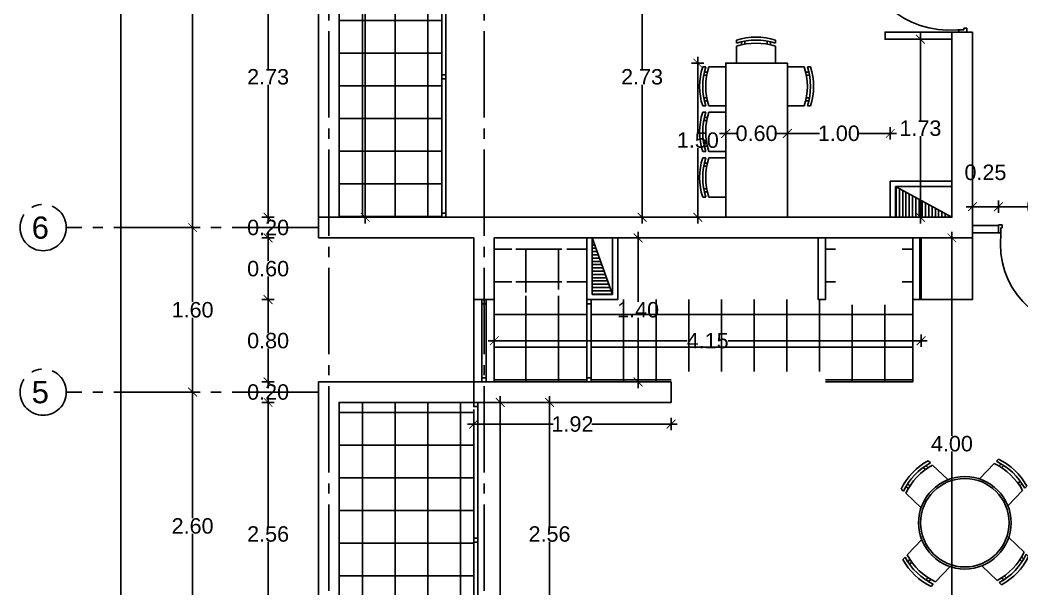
# Model space of a CAD drawing. Header units: millimetres. Extents: x 1217 to 2428, y 234 to 644.
# Drawn here: x 2349.98 to 2359.72, y 529.82 to 535.35 of the extents above; entities that cross this region are included whole.
import ezdxf

# ---------------------------------------------------------------- set-up
doc = ezdxf.new("R2010")
doc.units = ezdxf.units.MM
doc.linetypes.add('ACAD_ISO04W100', pattern=[30, 24, -3, 0, -3])
doc.layers.get('0').update_dxf_attribs({"lineweight": 5})
for name, color, linetype in [('0.1', 251, 'Continuous'), ('0.2', 2, 'Continuous'), ('0.3', 6, 'Continuous'), ('COTAS', 252, 'Continuous'), ('COTAS INTERIORES', 3, 'Continuous'), ('EJES', 8, 'Continuous'), ('MURO', 5, 'Continuous'), ('MUROS', 7, 'Continuous'), ('PUERTAS', 2, 'Continuous'), ('SHAFT', 3, 'Continuous')]:
    doc.layers.add(name, color=color, linetype=linetype)
doc.styles.add('INTERARQ', font='arial.ttf')
doc.styles.get("Standard").update_dxf_attribs({"font": 'arial.ttf'})
doc.dimstyles.new('ESCALA_1-50', dxfattribs={"dimtxt": 0.15, "dimasz": 0.06, "dimexe": 0.18, "dimexo": 0.0625, "dimgap": 0, "dimtad": 0, "dimtih": 1, "dimtoh": 1, "dimzin": 0, "dimdsep": 46, "dimtxsty": 'INTERARQ', "dimblk": 'DIMTICK', "dimcen": 0, "dimse1": 1, "dimse2": 1, "dimclrd": 256, "dimclre": 1, "dimclrt": 2, "dimadec": 0, "dimazin": 0, "dimtfac": 4.5, "dimtofl": 0, "dimtmove": 2, "dimatfit": 3, "dimldrblk": 'DIMTICK', "dimfxl": 1, "dimtolj": 1, "dimtzin": 0, "dimarcsym": 0})
pattern_1 = [(90, (807.40966, -286.0244), (-0.31749764, 2e-16), []), (180, (807.40966, -286.0244), (-2e-16, -0.31749764), [])]

# ---------------------------------------------------------------- blocks, each defined once
blk = doc.blocks.new('com')
at = {"layer": '0.1'}
for p, q in [((-0.3421, 0.6108), (-0.3209, 0.5896)), ((0.3209, 0.5896), (0.3421, 0.6108)), ((-0.3917, 0.5473), (-0.3705, 0.526)), ((-0.3449, 0.5429), (-0.3661, 0.5641)), ((-0.2997, 0.5684), (-0.1541, 0.4228)), ((0.1541, 0.4228), (0.2997, 0.5684)), ((0.3449, 0.5429), (0.3661, 0.5641)), ((0.3917, 0.5473), (0.3705, 0.526)), ((-0.5473, 0.3917), (-0.526, 0.3705)), ((0.5473, 0.3917), (0.526, 0.3705)), ((-0.5896, 0.3209), (-0.6108, 0.3421)), ((-0.4228, 0.1541), (-0.5684, 0.2997)), ((-0.5429, 0.3449), (-0.5641, 0.3661)), ((0.5684, 0.2997), (0.4228, 0.1541)), ((0.5429, 0.3449), (0.5641, 0.3661)), ((0.6108, 0.3421), (0.5896, 0.3209)), ((-0.5684, -0.2997), (-0.4228, -0.1541)), ((0.4228, -0.1541), (0.5684, -0.2997)), ((-0.6108, -0.3421), (-0.5896, -0.3209)), ((-0.5429, -0.3449), (-0.5641, -0.3661)), ((-0.5473, -0.3917), (-0.526, -0.3705)), ((0.5473, -0.3917), (0.526, -0.3705)), ((0.5429, -0.3449), (0.5641, -0.3661)), ((0.5896, -0.3209), (0.6108, -0.3421)), ((-0.1541, -0.4228), (-0.2997, -0.5684)), ((0.2997, -0.5684), (0.1541, -0.4228)), ((-0.3917, -0.5473), (-0.3705, -0.526)), ((-0.3449, -0.5429), (-0.3661, -0.5641)), ((0.3449, -0.5429), (0.3661, -0.5641)), ((0.3917, -0.5473), (0.3705, -0.526)), ((-0.3209, -0.5896), (-0.3421, -0.6108)), ((0.3421, -0.6108), (0.3209, -0.5896))]:
    blk.add_line(p, q, dxfattribs=at)
for radius in [0.45, 0.43]:
    blk.add_circle((0, 0), radius, dxfattribs=at)
for centre, start, end in [((-0.0616, 0.0616), 117.05475, 152.94525), ((-0.0404, 0.0404), 117.05475, 152.94525), ((0.0404, 0.0404), 27.05475, 62.94525), ((0.0616, 0.0616), 27.05475, 62.94525), ((-0.0192, 0.0192), 117.05475, 152.94525), ((0.0192, 0.0192), 27.05475, 62.94525), ((-0.0616, -0.0616), 207.05475, 242.94525), ((-0.0404, -0.0404), 207.05475, 242.94525), ((-0.0192, -0.0192), 207.05475, 242.94525), ((0.0192, -0.0192), 297.05475, 332.94525), ((0.0404, -0.0404), 297.05475, 332.94525), ((0.0616, -0.0616), 297.05475, 332.94525)]:
    blk.add_arc(centre, 0.6167, start, end, dxfattribs=at)
blk = doc.blocks.new('FGFGFGFG')
at = {"layer": 'PUERTAS'}
for p, q in [((381629.7039, 7752655.4584), (381629.6607, 7752655.4584)), ((381629.6607, 7752655.4584), (381629.6608, 7752654.6488)), ((381629.704, 7752654.638), (381629.7039, 7752655.4584)), ((381629.6406, 7752654.638), (381629.6608, 7752654.638)), ((381629.6608, 7752654.6488), (381629.6608, 7752654.5949)), ((381629.6608, 7752654.638), (381629.704, 7752654.638)), ((381630.4704, 7752654.5949), (381630.4704, 7752654.6488)), ((381630.4906, 7752654.638), (381630.4704, 7752654.638)), ((381629.6742, 7752654.568), (381629.6406, 7752654.568)), ((381629.6608, 7752654.5949), (381629.6742, 7752654.5949)), ((381629.6742, 7752654.5949), (381629.6742, 7752654.568)), ((381630.4569, 7752654.5949), (381630.4704, 7752654.5949)), ((381630.4569, 7752654.568), (381630.4569, 7752654.5949)), ((381630.4906, 7752654.568), (381630.4569, 7752654.568))]:
    blk.add_line(p, q, dxfattribs=at)
at = {"layer": 'PUERTAS', "extrusion": (0, 0, -1)}
blk.add_ellipse((381629.5735, 7752654.5673), major_axis=(0.7057, 0.6681), ratio=0.836444, start_param=-0.755704, end_param=0.755704, dxfattribs=at)
blk = doc.blocks.new('silla')
at = {"layer": '0.1', "ltscale": 3}
for p, q in [((0.1638, 0.38), (0, 0.38)), ((0.1777, 0.33), (0.2077, 0.33)), ((0.2139, 0.3), (0.1839, 0.3)), ((0.2238, 0.38), (0.1938, 0.38)), ((0, 0), (0.1638, 0)), ((0.1777, 0.05), (0.2077, 0.05)), ((0.2139, 0.08), (0.1839, 0.08)), ((0.1938, 0), (0.2238, 0))]:
    blk.add_line(p, q, dxfattribs=at)
for centre in [(-0.4228, 0.19), (-0.3928, 0.19), (-0.3628, 0.19)]:
    blk.add_arc(centre, 0.6167, 342.05475, 17.94525, dxfattribs=at)
blk = doc.blocks.new('DIMTICK')
at = {"color": 1}
for p, q in [((-1, 0), (1, 0)), ((0, 1), (0, -1))]:
    blk.add_line(p, q, dxfattribs=at)
at = {"color": 3, "const_width": 0.141}
blk.add_lwpolyline([(0.71, 0.71), (-0.71, -0.71)], dxfattribs=at)
blk = doc.blocks.new('*D456')
at = {"layer": 'COTAS', "lineweight": -2, "ltscale": 3, "transparency": 16777216}
for p, q in [((2352.389, 531.8912), (2352.389, 531.9512)), ((2352.389, 531.5712), (2352.389, 531.5112))]:
    blk.add_line(p, q, dxfattribs=at)
at = {"layer": 'DEFPOINTS', "color": 0, "ltscale": 3, "transparency": 16777216}
for p in [(2352.389, 531.8312), (2352.8784, 531.8312), (2353.0784, 531.6312)]:
    blk.add_point(p, dxfattribs=at)
at = {"layer": 'COTAS', "lineweight": -2, "ltscale": 3, "transparency": 16777216, "xscale": 0.06, "yscale": 0.06, "zscale": 0.06}
for p, rotation in [((2352.389, 531.8312), 270), ((2352.389, 531.6312), 90)]:
    blk.add_blockref('DIMTICK', p, dxfattribs=dict(at, rotation=rotation))
at = {"layer": 'COTAS', "color": 2, "ltscale": 3, "transparency": 16777216, "insert": (2352.389, 531.7312), "char_height": 0.15, "attachment_point": 5, "style": 'INTERARQ'}
blk.add_mtext('\\A1;0.20', dxfattribs=at)
blk = doc.blocks.new('*D713')
at = {"layer": 'COTAS', "lineweight": -2, "ltscale": 3, "transparency": 16777216}
for p, q in [((2352.389, 532.571), (2352.389, 532.3077)), ((2352.389, 531.8912), (2352.389, 532.1545))]:
    blk.add_line(p, q, dxfattribs=at)
at = {"layer": 'DEFPOINTS', "color": 0, "ltscale": 3, "transparency": 16777216}
for p in [(2352.389, 532.631), (2354.3885, 532.631), (2352.8784, 531.8312)]:
    blk.add_point(p, dxfattribs=at)
at = {"layer": 'COTAS', "lineweight": -2, "ltscale": 3, "transparency": 16777216, "xscale": 0.06, "yscale": 0.06, "zscale": 0.06}
for p, rotation in [((2352.389, 532.631), 90), ((2352.389, 531.8312), 270)]:
    blk.add_blockref('DIMTICK', p, dxfattribs=dict(at, rotation=rotation))
at = {"layer": 'COTAS', "color": 2, "ltscale": 3, "transparency": 16777216, "insert": (2352.389, 532.2311), "char_height": 0.15, "attachment_point": 5, "style": 'INTERARQ'}
blk.add_mtext('\\A1;0.80', dxfattribs=at)
blk = doc.blocks.new('*D714')
at = {"layer": 'COTAS', "lineweight": -2, "ltscale": 3, "transparency": 16777216}
for p, q in [((2352.389, 533.1707), (2352.389, 533.0074)), ((2352.389, 532.691), (2352.389, 532.8543))]:
    blk.add_line(p, q, dxfattribs=at)
at = {"layer": 'DEFPOINTS', "color": 0, "ltscale": 3, "transparency": 16777216}
for p in [(2352.389, 533.2307), (2354.3885, 533.2307), (2354.3885, 532.631)]:
    blk.add_point(p, dxfattribs=at)
at = {"layer": 'COTAS', "lineweight": -2, "ltscale": 3, "transparency": 16777216, "xscale": 0.06, "yscale": 0.06, "zscale": 0.06}
for p, rotation in [((2352.389, 533.2307), 90), ((2352.389, 532.631), 270)]:
    blk.add_blockref('DIMTICK', p, dxfattribs=dict(at, rotation=rotation))
at = {"layer": 'COTAS', "color": 2, "ltscale": 3, "transparency": 16777216, "insert": (2352.389, 532.9308), "char_height": 0.15, "attachment_point": 5, "style": 'INTERARQ'}
blk.add_mtext('\\A1;0.60', dxfattribs=at)
blk = doc.blocks.new('*D715')
at = {"layer": 'COTAS', "lineweight": -2, "ltscale": 3, "transparency": 16777216}
for p, q in [((2352.389, 533.4907), (2352.389, 533.5507)), ((2352.389, 533.1707), (2352.389, 533.1107))]:
    blk.add_line(p, q, dxfattribs=at)
at = {"layer": 'DEFPOINTS', "color": 0, "ltscale": 3, "transparency": 16777216}
for p in [(2352.389, 533.4307), (2352.8784, 533.4307, 0), (2354.3885, 533.2307)]:
    blk.add_point(p, dxfattribs=at)
at = {"layer": 'COTAS', "lineweight": -2, "ltscale": 3, "transparency": 16777216, "xscale": 0.06, "yscale": 0.06, "zscale": 0.06}
for p, rotation in [((2352.389, 533.4307), 270), ((2352.389, 533.2307), 90)]:
    blk.add_blockref('DIMTICK', p, dxfattribs=dict(at, rotation=rotation))
at = {"layer": 'COTAS', "color": 2, "ltscale": 3, "transparency": 16777216, "insert": (2352.389, 533.3307), "char_height": 0.15, "attachment_point": 5, "style": 'INTERARQ'}
blk.add_mtext('\\A1;0.20', dxfattribs=at)
blk = doc.blocks.new('*D725')
at = {"layer": 'COTAS', "lineweight": -2, "ltscale": 3, "transparency": 16777216}
for p, q in [((2351.6548, 538.8682), (2351.6548, 536.206)), ((2351.6548, 533.3907), (2351.6548, 536.0528))]:
    blk.add_line(p, q, dxfattribs=at)
at = {"layer": 'DEFPOINTS', "color": 0, "ltscale": 3, "transparency": 16777216}
for p in [(2352.8784, 538.9282), (2351.6548, 533.3307), (2352.8784, 533.3307, 0)]:
    blk.add_point(p, dxfattribs=at)
at = {"layer": 'COTAS', "lineweight": -2, "ltscale": 3, "transparency": 16777216, "xscale": 0.06, "yscale": 0.06, "zscale": 0.06}
for p, rotation in [((2351.6548, 538.9282), 90), ((2351.6548, 533.3307), 270)]:
    blk.add_blockref('DIMTICK', p, dxfattribs=dict(at, rotation=rotation))
at = {"layer": 'COTAS', "color": 2, "ltscale": 3, "transparency": 16777216, "insert": (2351.6548, 536.1294), "char_height": 0.15, "attachment_point": 5, "style": 'INTERARQ'}
blk.add_mtext('\\A1;5.60', dxfattribs=at)
blk = doc.blocks.new('*D726')
at = {"layer": 'COTAS', "lineweight": -2, "ltscale": 3, "transparency": 16777216}
for p, q in [((2351.6548, 533.2707), (2351.6548, 532.6075)), ((2351.6548, 531.7911), (2351.6548, 532.4543))]:
    blk.add_line(p, q, dxfattribs=at)
at = {"layer": 'DEFPOINTS', "color": 0, "ltscale": 3, "transparency": 16777216}
for p in [(2352.8784, 533.3307, 0), (2351.6548, 531.7311), (2352.8784, 531.7311)]:
    blk.add_point(p, dxfattribs=at)
at = {"layer": 'COTAS', "lineweight": -2, "ltscale": 3, "transparency": 16777216, "xscale": 0.06, "yscale": 0.06, "zscale": 0.06}
for p, rotation in [((2351.6548, 533.3307), 90), ((2351.6548, 531.7311), 270)]:
    blk.add_blockref('DIMTICK', p, dxfattribs=dict(at, rotation=rotation))
at = {"layer": 'COTAS', "color": 2, "ltscale": 3, "transparency": 16777216, "insert": (2351.6548, 532.5309), "char_height": 0.15, "attachment_point": 5, "style": 'INTERARQ'}
blk.add_mtext('\\A1;1.60', dxfattribs=at)
blk = doc.blocks.new('*D727')
at = {"layer": 'COTAS', "lineweight": -2, "ltscale": 3, "transparency": 16777216}
for p, q in [((2351.6548, 531.6711), (2351.6548, 530.5061)), ((2351.6548, 529.1878), (2351.6548, 530.3529))]:
    blk.add_line(p, q, dxfattribs=at)
at = {"layer": 'DEFPOINTS', "color": 0, "ltscale": 3, "transparency": 16777216}
for p in [(2352.8784, 531.7311), (2351.6548, 529.1278), (2352.8784, 529.1278, 0)]:
    blk.add_point(p, dxfattribs=at)
at = {"layer": 'COTAS', "lineweight": -2, "ltscale": 3, "transparency": 16777216, "xscale": 0.06, "yscale": 0.06, "zscale": 0.06}
for p, rotation in [((2351.6548, 531.7311), 90), ((2351.6548, 529.1278), 270)]:
    blk.add_blockref('DIMTICK', p, dxfattribs=dict(at, rotation=rotation))
at = {"layer": 'COTAS', "color": 2, "ltscale": 3, "transparency": 16777216, "insert": (2351.6548, 530.4295), "char_height": 0.15, "attachment_point": 5, "style": 'INTERARQ'}
blk.add_mtext('\\A1;2.60', dxfattribs=at)
blk = doc.blocks.new('*D729')
at = {"layer": 'COTAS', "lineweight": -2, "ltscale": 3, "transparency": 16777216}
for p, q in [((2350.9562, 555.1033), (2350.9562, 538.6798)), ((2350.9562, 522.5893), (2350.9562, 538.5265))]:
    blk.add_line(p, q, dxfattribs=at)
at = {"layer": 'DEFPOINTS', "color": 0, "ltscale": 3, "transparency": 16777216}
for p in [(2350.9562, 555.1633), (2355.3008, 555.1633, 0), (2355.1905, 522.5293, 0)]:
    blk.add_point(p, dxfattribs=at)
at = {"layer": 'COTAS', "lineweight": -2, "ltscale": 3, "transparency": 16777216, "xscale": 0.06, "yscale": 0.06, "zscale": 0.06}
for p, rotation in [((2350.9562, 555.1633), 90), ((2350.9562, 522.5293), 270)]:
    blk.add_blockref('DIMTICK', p, dxfattribs=dict(at, rotation=rotation))
at = {"layer": 'COTAS', "color": 2, "ltscale": 3, "transparency": 16777216, "insert": (2350.9562, 538.6032), "char_height": 0.15, "attachment_point": 5, "style": 'INTERARQ'}
blk.add_mtext('\\A1;32.63', dxfattribs=at)
blk = doc.blocks.new('*D758')
at = {"layer": 'COTAS', "lineweight": -2, "ltscale": 3, "transparency": 16777216}
for p, q in [((2352.389, 536.1007), (2352.389, 534.8723)), ((2352.389, 533.4907), (2352.389, 534.7191))]:
    blk.add_line(p, q, dxfattribs=at)
at = {"layer": 'DEFPOINTS', "color": 0, "ltscale": 3, "transparency": 16777216}
for p in [(2354.3257, 536.1607, 0), (2352.389, 533.4307), (2352.8784, 533.4307)]:
    blk.add_point(p, dxfattribs=at)
at = {"layer": 'COTAS', "lineweight": -2, "ltscale": 3, "transparency": 16777216, "xscale": 0.06, "yscale": 0.06, "zscale": 0.06}
for p, rotation in [((2352.389, 536.1607), 90), ((2352.389, 533.4307), 270)]:
    blk.add_blockref('DIMTICK', p, dxfattribs=dict(at, rotation=rotation))
at = {"layer": 'COTAS', "color": 2, "ltscale": 3, "transparency": 16777216, "insert": (2352.389, 534.7957), "char_height": 0.15, "attachment_point": 5, "style": 'INTERARQ'}
blk.add_mtext('\\A1;2.73', dxfattribs=at)
blk = doc.blocks.new('*D771')
at = {"layer": 'COTAS', "lineweight": -2, "ltscale": 3, "transparency": 16777216}
for p, q in [((2352.389, 531.5712), (2352.389, 530.4277)), ((2352.389, 529.1312), (2352.389, 530.2746))]:
    blk.add_line(p, q, dxfattribs=at)
at = {"layer": 'DEFPOINTS', "color": 0, "ltscale": 3, "transparency": 16777216}
for p in [(2352.389, 531.6312), (2353.0784, 531.6312), (2354.7103, 529.0712, 0)]:
    blk.add_point(p, dxfattribs=at)
at = {"layer": 'COTAS', "lineweight": -2, "ltscale": 3, "transparency": 16777216, "xscale": 0.06, "yscale": 0.06, "zscale": 0.06}
for p, rotation in [((2352.389, 531.6312), 90), ((2352.389, 529.0712), 270)]:
    blk.add_blockref('DIMTICK', p, dxfattribs=dict(at, rotation=rotation))
at = {"layer": 'COTAS', "color": 2, "ltscale": 3, "transparency": 16777216, "insert": (2352.389, 530.3512), "char_height": 0.15, "attachment_point": 5, "style": 'INTERARQ'}
blk.add_mtext('\\A1;2.56', dxfattribs=at)
blk = doc.blocks.new('*D772')
at = {"layer": 'COTAS INTERIORES', "lineweight": -2, "ltscale": 3, "transparency": 16777216}
for p, q in [((2355.1251, 531.5711), (2355.1251, 530.4277)), ((2355.1251, 529.1312), (2355.1251, 530.2746))]:
    blk.add_line(p, q, dxfattribs=at)
at = {"layer": 'DEFPOINTS', "color": 0, "ltscale": 3, "transparency": 16777216}
for p in [(2354.8497, 531.6311, 0), (2354.8497, 529.0712, 0), (2355.1251, 529.0712)]:
    blk.add_point(p, dxfattribs=at)
at = {"layer": 'COTAS INTERIORES', "lineweight": -2, "ltscale": 3, "transparency": 16777216, "xscale": 0.06, "yscale": 0.06, "zscale": 0.06}
for p, rotation in [((2355.1251, 531.6311), 90), ((2355.1251, 529.0712), 270)]:
    blk.add_blockref('DIMTICK', p, dxfattribs=dict(at, rotation=rotation))
at = {"layer": 'COTAS INTERIORES', "color": 2, "ltscale": 3, "transparency": 16777216, "insert": (2355.1251, 530.3511), "char_height": 0.15, "attachment_point": 5, "style": 'INTERARQ'}
blk.add_mtext('\\A1;2.56', dxfattribs=at)
blk = doc.blocks.new('*D777')
at = {"layer": 'COTAS INTERIORES', "lineweight": -2, "ltscale": 3, "transparency": 16777216}
for p, q in [((2355.9862, 533.1707), (2355.9862, 532.6075)), ((2355.9862, 531.8911), (2355.9862, 532.4543))]:
    blk.add_line(p, q, dxfattribs=at)
at = {"layer": 'DEFPOINTS', "color": 0, "ltscale": 3, "transparency": 16777216}
for p in [(2355.9862, 533.2307), (2356.913, 533.2307, 0), (2356.1226, 531.8311, 0)]:
    blk.add_point(p, dxfattribs=at)
at = {"layer": 'COTAS INTERIORES', "lineweight": -2, "ltscale": 3, "transparency": 16777216, "xscale": 0.06, "yscale": 0.06, "zscale": 0.06}
for p, rotation in [((2355.9862, 533.2307), 90), ((2355.9862, 531.8311), 270)]:
    blk.add_blockref('DIMTICK', p, dxfattribs=dict(at, rotation=rotation))
at = {"layer": 'COTAS INTERIORES', "color": 2, "ltscale": 3, "transparency": 16777216, "insert": (2355.9862, 532.5309), "char_height": 0.15, "attachment_point": 5, "style": 'INTERARQ'}
blk.add_mtext('\\A1;1.40', dxfattribs=at)
blk = doc.blocks.new('*D778')
at = {"layer": 'COTAS INTERIORES', "lineweight": -2, "ltscale": 3, "transparency": 16777216}
blk.add_line((2359.2974, 533.5336), (2359.4294, 533.5336), dxfattribs=at)
at = {"layer": 'DEFPOINTS', "color": 0, "ltscale": 3, "transparency": 16777216}
for p in [(2359.4894, 533.5336), (2359.2374, 533.3507, 0), (2359.4894, 533.3507, 0)]:
    blk.add_point(p, dxfattribs=at)
at = {"layer": 'COTAS INTERIORES', "lineweight": -2, "ltscale": 3, "transparency": 16777216, "xscale": 0.06, "yscale": 0.06, "zscale": 0.06, "rotation": 180}
blk.add_blockref('DIMTICK', (2359.2374, 533.5336), dxfattribs=at)
at = {"layer": 'COTAS INTERIORES', "lineweight": -2, "ltscale": 3, "transparency": 16777216, "xscale": 0.06, "yscale": 0.06, "zscale": 0.06}
blk.add_blockref('DIMTICK', (2359.4894, 533.5336), dxfattribs=at)
at = {"layer": 'COTAS INTERIORES', "color": 2, "ltscale": 3, "transparency": 16777216, "insert": (2359.3634, 533.8668), "char_height": 0.15, "attachment_point": 5, "style": 'INTERARQ'}
blk.add_mtext('\\A1;0.25', dxfattribs=at)
blk = doc.blocks.new('*D779')
at = {"layer": 'COTAS INTERIORES', "lineweight": -2, "ltscale": 3, "transparency": 16777216}
for p, q in [((2359.5494, 533.5336), (2359.769, 533.5336)), ((2360.3794, 533.5336), (2360.1598, 533.5336))]:
    blk.add_line(p, q, dxfattribs=at)
at = {"layer": 'DEFPOINTS', "color": 0, "ltscale": 3, "transparency": 16777216}
for p in [(2360.4394, 533.6283), (2360.4394, 533.5336), (2359.4894, 533.3507, 0)]:
    blk.add_point(p, dxfattribs=at)
at = {"layer": 'COTAS INTERIORES', "lineweight": -2, "ltscale": 3, "transparency": 16777216, "xscale": 0.06, "yscale": 0.06, "zscale": 0.06, "rotation": 180}
blk.add_blockref('DIMTICK', (2359.4894, 533.5336), dxfattribs=at)
at = {"layer": 'COTAS INTERIORES', "lineweight": -2, "ltscale": 3, "transparency": 16777216, "xscale": 0.06, "yscale": 0.06, "zscale": 0.06}
blk.add_blockref('DIMTICK', (2360.4394, 533.5336), dxfattribs=at)
at = {"layer": 'COTAS INTERIORES', "color": 2, "ltscale": 3, "transparency": 16777216, "insert": (2359.9644, 533.5336), "char_height": 0.15, "attachment_point": 5, "style": 'INTERARQ'}
blk.add_mtext('\\A1;0.95', dxfattribs=at)
blk = doc.blocks.new('*D781')
at = {"layer": 'COTAS INTERIORES', "lineweight": -2, "ltscale": 3, "transparency": 16777216}
for p, q in [((2354.4485, 531.42), (2355.1611, 531.42)), ((2356.2476, 531.42), (2355.535, 531.42))]:
    blk.add_line(p, q, dxfattribs=at)
at = {"layer": 'DEFPOINTS', "color": 0, "ltscale": 3, "transparency": 16777216}
for p in [(2354.3885, 531.7312, 0), (2356.3076, 531.7311, 0), (2356.3076, 531.42)]:
    blk.add_point(p, dxfattribs=at)
at = {"layer": 'COTAS INTERIORES', "lineweight": -2, "ltscale": 3, "transparency": 16777216, "xscale": 0.06, "yscale": 0.06, "zscale": 0.06, "rotation": 180}
blk.add_blockref('DIMTICK', (2354.3885, 531.42), dxfattribs=at)
at = {"layer": 'COTAS INTERIORES', "lineweight": -2, "ltscale": 3, "transparency": 16777216, "xscale": 0.06, "yscale": 0.06, "zscale": 0.06}
blk.add_blockref('DIMTICK', (2356.3076, 531.42), dxfattribs=at)
at = {"layer": 'COTAS INTERIORES', "color": 2, "ltscale": 3, "transparency": 16777216, "insert": (2355.348, 531.42), "char_height": 0.15, "attachment_point": 5, "style": 'INTERARQ'}
blk.add_mtext('\\A1;1.92', dxfattribs=at)
blk = doc.blocks.new('*D782')
at = {"layer": 'COTAS INTERIORES', "lineweight": -2, "ltscale": 3, "transparency": 16777216}
for p, q in [((2354.6468, 531.5712), (2354.6468, 529.1428)), ((2354.6468, 526.5612), (2354.6468, 528.9896))]:
    blk.add_line(p, q, dxfattribs=at)
at = {"layer": 'DEFPOINTS', "color": 0, "ltscale": 3, "transparency": 16777216}
for p in [(2353.0784, 531.6312, 0), (2354.6468, 531.6312), (2353.6869, 526.5012, 0)]:
    blk.add_point(p, dxfattribs=at)
at = {"layer": 'COTAS INTERIORES', "lineweight": -2, "ltscale": 3, "transparency": 16777216, "xscale": 0.06, "yscale": 0.06, "zscale": 0.06}
for p, rotation in [((2354.6468, 531.6312), 90), ((2354.6468, 526.5012), 270)]:
    blk.add_blockref('DIMTICK', p, dxfattribs=dict(at, rotation=rotation))
at = {"layer": 'COTAS INTERIORES', "color": 2, "ltscale": 3, "transparency": 16777216, "insert": (2354.6468, 529.0662), "char_height": 0.15, "attachment_point": 5, "style": 'INTERARQ'}
blk.add_mtext('\\A1;5.13', dxfattribs=at)
blk = doc.blocks.new('*D792')
at = {"layer": 'COTAS INTERIORES', "lineweight": -2, "ltscale": 3, "transparency": 16777216}
for p, q in [((2359.0374, 533.1707), (2359.0374, 531.3059)), ((2359.0374, 529.2879), (2359.0374, 531.1527))]:
    blk.add_line(p, q, dxfattribs=at)
at = {"layer": 'DEFPOINTS', "color": 0, "ltscale": 3, "transparency": 16777216}
for p in [(2359.0374, 533.2307, 0), (2359.0374, 533.2307), (2359.0374, 529.2279, 0)]:
    blk.add_point(p, dxfattribs=at)
at = {"layer": 'COTAS INTERIORES', "lineweight": -2, "ltscale": 3, "transparency": 16777216, "xscale": 0.06, "yscale": 0.06, "zscale": 0.06}
for p, rotation in [((2359.0374, 533.2307), 90), ((2359.0374, 529.2279), 270)]:
    blk.add_blockref('DIMTICK', p, dxfattribs=dict(at, rotation=rotation))
at = {"layer": 'COTAS INTERIORES', "color": 2, "ltscale": 3, "transparency": 16777216, "insert": (2359.0374, 531.2293), "char_height": 0.15, "attachment_point": 5, "style": 'INTERARQ'}
blk.add_mtext('\\A1;4.00', dxfattribs=at)
blk = doc.blocks.new('*D799')
at = {"layer": 'COTAS INTERIORES', "lineweight": -2, "ltscale": 3, "transparency": 16777216}
for p, q in [((2354.6485, 532.2311), (2356.4646, 532.2311)), ((2358.6774, 532.2311), (2356.8614, 532.2311))]:
    blk.add_line(p, q, dxfattribs=at)
at = {"layer": 'DEFPOINTS', "color": 0, "ltscale": 3, "transparency": 16777216}
for p in [(2354.5885, 533.2307, 0), (2358.7374, 533.2307, 0), (2358.7374, 532.2311)]:
    blk.add_point(p, dxfattribs=at)
at = {"layer": 'COTAS INTERIORES', "lineweight": -2, "ltscale": 3, "transparency": 16777216, "xscale": 0.06, "yscale": 0.06, "zscale": 0.06, "rotation": 180}
blk.add_blockref('DIMTICK', (2354.5885, 532.2311), dxfattribs=at)
at = {"layer": 'COTAS INTERIORES', "lineweight": -2, "ltscale": 3, "transparency": 16777216, "xscale": 0.06, "yscale": 0.06, "zscale": 0.06}
blk.add_blockref('DIMTICK', (2358.7374, 532.2311), dxfattribs=at)
at = {"layer": 'COTAS INTERIORES', "color": 2, "ltscale": 3, "transparency": 16777216, "insert": (2356.663, 532.2311), "char_height": 0.15, "attachment_point": 5, "style": 'INTERARQ'}
blk.add_mtext('\\A1;4.15', dxfattribs=at)
blk = doc.blocks.new('*D824')
at = {"layer": 'COTAS INTERIORES', "lineweight": -2, "ltscale": 3, "transparency": 16777216}
for p, q in [((2353.3336, 538.7682), (2353.3336, 536.206)), ((2353.3336, 533.4907), (2353.3336, 536.0529))]:
    blk.add_line(p, q, dxfattribs=at)
at = {"layer": 'DEFPOINTS', "color": 0, "ltscale": 3, "transparency": 16777216}
for p in [(2353.3336, 538.8282), (2353.4714, 538.8282, 0), (2353.398, 533.4307, 0)]:
    blk.add_point(p, dxfattribs=at)
at = {"layer": 'COTAS INTERIORES', "lineweight": -2, "ltscale": 3, "transparency": 16777216, "xscale": 0.06, "yscale": 0.06, "zscale": 0.06}
for p, rotation in [((2353.3336, 538.8282), 90), ((2353.3336, 533.4307), 270)]:
    blk.add_blockref('DIMTICK', p, dxfattribs=dict(at, rotation=rotation))
at = {"layer": 'COTAS INTERIORES', "color": 2, "ltscale": 3, "transparency": 16777216, "insert": (2353.3336, 536.1294), "char_height": 0.15, "attachment_point": 5, "style": 'INTERARQ'}
blk.add_mtext('\\A1;5.40', dxfattribs=at)
blk = doc.blocks.new('*D825')
at = {"layer": 'COTAS INTERIORES', "lineweight": -2, "ltscale": 3, "transparency": 16777216}
for p, q in [((2356.0248, 536.1007), (2356.0248, 534.8723)), ((2356.0248, 533.4907), (2356.0248, 534.7191))]:
    blk.add_line(p, q, dxfattribs=at)
at = {"layer": 'DEFPOINTS', "color": 0, "ltscale": 3, "transparency": 16777216}
for p in [(2356.6032, 536.1607, 0), (2356.0248, 533.4307), (2356.5268, 533.4307, 0)]:
    blk.add_point(p, dxfattribs=at)
at = {"layer": 'COTAS INTERIORES', "lineweight": -2, "ltscale": 3, "transparency": 16777216, "xscale": 0.06, "yscale": 0.06, "zscale": 0.06}
for p, rotation in [((2356.0248, 536.1607), 90), ((2356.0248, 533.4307), 270)]:
    blk.add_blockref('DIMTICK', p, dxfattribs=dict(at, rotation=rotation))
at = {"layer": 'COTAS INTERIORES', "color": 2, "ltscale": 3, "transparency": 16777216, "insert": (2356.0248, 534.7957), "char_height": 0.15, "attachment_point": 5, "style": 'INTERARQ'}
blk.add_mtext('\\A1;2.73', dxfattribs=at)
blk = doc.blocks.new('*D827')
at = {"layer": 'COTAS INTERIORES', "lineweight": -2, "ltscale": 3, "transparency": 16777216}
for p, q in [((2357.498, 534.2464), (2357.7506, 534.2464)), ((2358.3782, 534.2464), (2358.1256, 534.2464))]:
    blk.add_line(p, q, dxfattribs=at)
at = {"layer": 'DEFPOINTS', "color": 0, "ltscale": 3, "transparency": 16777216}
for p in [(2357.438, 534.2322, 0), (2358.4382, 534.2464), (2358.4382, 534.2461, 0)]:
    blk.add_point(p, dxfattribs=at)
at = {"layer": 'COTAS INTERIORES', "lineweight": -2, "ltscale": 3, "transparency": 16777216, "xscale": 0.06, "yscale": 0.06, "zscale": 0.06, "rotation": 180}
blk.add_blockref('DIMTICK', (2357.438, 534.2464), dxfattribs=at)
at = {"layer": 'COTAS INTERIORES', "lineweight": -2, "ltscale": 3, "transparency": 16777216, "xscale": 0.06, "yscale": 0.06, "zscale": 0.06}
blk.add_blockref('DIMTICK', (2358.4382, 534.2464), dxfattribs=at)
at = {"layer": 'COTAS INTERIORES', "color": 2, "ltscale": 3, "transparency": 16777216, "insert": (2357.9381, 534.2464), "char_height": 0.15, "attachment_point": 5, "style": 'INTERARQ'}
blk.add_mtext('\\A1;1.00', dxfattribs=at)
blk = doc.blocks.new('*D828')
at = {"layer": 'COTAS INTERIORES', "lineweight": -2, "ltscale": 3, "transparency": 16777216}
for p, q in [((2356.5669, 534.8692), (2356.5669, 534.2565)), ((2356.5669, 533.4907), (2356.5669, 534.1034))]:
    blk.add_line(p, q, dxfattribs=at)
at = {"layer": 'DEFPOINTS', "color": 0, "ltscale": 3, "transparency": 16777216}
for p in [(2357.138, 534.9292, 0), (2356.5669, 533.4307), (2357.138, 533.4307, 0)]:
    blk.add_point(p, dxfattribs=at)
at = {"layer": 'COTAS INTERIORES', "lineweight": -2, "ltscale": 3, "transparency": 16777216, "xscale": 0.06, "yscale": 0.06, "zscale": 0.06}
for p, rotation in [((2356.5669, 534.9292), 90), ((2356.5669, 533.4307), 270)]:
    blk.add_blockref('DIMTICK', p, dxfattribs=dict(at, rotation=rotation))
at = {"layer": 'COTAS INTERIORES', "color": 2, "ltscale": 3, "transparency": 16777216, "insert": (2356.5669, 534.1799), "char_height": 0.15, "attachment_point": 5, "style": 'INTERARQ'}
blk.add_mtext('\\A1;1.50', dxfattribs=at)
blk = doc.blocks.new('*D829')
at = {"layer": 'COTAS INTERIORES', "lineweight": -2, "ltscale": 3, "transparency": 16777216}
for p, q in [((2356.898, 534.2464), (2356.9435, 534.2464)), ((2357.378, 534.2464), (2357.3326, 534.2464))]:
    blk.add_line(p, q, dxfattribs=at)
at = {"layer": 'DEFPOINTS', "color": 0, "ltscale": 3, "transparency": 16777216}
for p in [(2356.838, 534.9292), (2356.838, 534.2464), (2357.438, 534.2322, 0)]:
    blk.add_point(p, dxfattribs=at)
at = {"layer": 'COTAS INTERIORES', "lineweight": -2, "ltscale": 3, "transparency": 16777216, "xscale": 0.06, "yscale": 0.06, "zscale": 0.06, "rotation": 180}
blk.add_blockref('DIMTICK', (2356.838, 534.2464), dxfattribs=at)
at = {"layer": 'COTAS INTERIORES', "lineweight": -2, "ltscale": 3, "transparency": 16777216, "xscale": 0.06, "yscale": 0.06, "zscale": 0.06}
blk.add_blockref('DIMTICK', (2357.438, 534.2464), dxfattribs=at)
at = {"layer": 'COTAS INTERIORES', "color": 2, "ltscale": 3, "transparency": 16777216, "insert": (2357.138, 534.2464), "char_height": 0.15, "attachment_point": 5, "style": 'INTERARQ'}
blk.add_mtext('\\A1;0.60', dxfattribs=at)
blk = doc.blocks.new('*D830')
at = {"layer": 'COTAS INTERIORES', "lineweight": -2, "ltscale": 3, "transparency": 16777216}
for p, q in [((2358.7312, 535.1015), (2358.7312, 534.3728)), ((2358.7312, 533.4907), (2358.7312, 534.2195))]:
    blk.add_line(p, q, dxfattribs=at)
at = {"layer": 'DEFPOINTS', "color": 0, "ltscale": 3, "transparency": 16777216}
for p in [(2358.388, 535.1615, 0), (2358.388, 533.4307, 0), (2358.7312, 533.4307)]:
    blk.add_point(p, dxfattribs=at)
at = {"layer": 'COTAS INTERIORES', "lineweight": -2, "ltscale": 3, "transparency": 16777216, "xscale": 0.06, "yscale": 0.06, "zscale": 0.06}
for p, rotation in [((2358.7312, 535.1615), 90), ((2358.7312, 533.4307), 270)]:
    blk.add_blockref('DIMTICK', p, dxfattribs=dict(at, rotation=rotation))
at = {"layer": 'COTAS INTERIORES', "color": 2, "ltscale": 3, "transparency": 16777216, "insert": (2358.7312, 534.2961), "char_height": 0.15, "attachment_point": 5, "style": 'INTERARQ'}
blk.add_mtext('\\A1;1.73', dxfattribs=at)

msp = doc.modelspace()

# ---------------------------------------------------------------- hatches: boundary and pattern name
at = {"layer": '0.1'}
h = msp.add_hatch(dxfattribs=at)
h.set_pattern_fill('NET', color=256, scale=0.099999, angle=-270, style=0)
h.set_pattern_definition(pattern_1)
h.paths.add_polyline_path([(2354.07841, 533.43068), (2353.07842, 533.43068), (2353.07842, 538.8282), (2354.07841, 538.8282)])
h = msp.add_hatch(dxfattribs=at)
h.set_pattern_fill('NET', color=256, scale=0.099999, angle=-270, style=0)
h.set_pattern_definition(pattern_1)
h.paths.add_polyline_path([(2358.65683, 531.83114), (2357.80759, 531.83114), (2357.80759, 531.93115), (2356.3076, 531.93114), (2356.3076, 531.83114), (2355.52845, 531.83115), (2355.52845, 532.59099), (2355.52845, 532.63097), (2355.78836, 532.63082), (2357.73752, 532.631), (2357.80752, 532.631), (2357.80752, 533.23069), (2357.97941, 533.23069), (2357.97941, 533.18068), (2357.91757, 533.18068, 0.4142136), (2357.90441, 533.16752), (2357.90441, 532.59385, 0.4142136), (2357.91757, 532.58069), (2358.54124, 532.58069, 0.4142136), (2358.5544, 532.59385), (2358.5544, 533.16752, 0.4142136), (2358.54124, 533.18068), (2358.4794, 533.18068), (2358.4794, 533.23069), (2358.65683, 533.23069), (2358.65683, 532.63108)])
h.paths.add_polyline_path([(2355.48844, 531.87115), (2355.48844, 531.83115), (2354.58845, 531.83115), (2354.58846, 532.631), (2354.58847, 532.631), (2354.58847, 533.23069), (2355.48845, 533.23069), (2355.48845, 532.631), (2355.48845, 532.591), (2355.48845, 531.87115)])
h.paths.add_polyline_path([(2355.19385, 532.66564, 0.4142136), (2355.29298, 532.76477), (2355.29298, 533.20589, 0.4142136), (2355.26819, 533.23067), (2354.78246, 533.23067, 0.4142136), (2354.75768, 533.20589), (2354.75768, 532.76477, 0.4142136), (2354.85681, 532.66564)], flags=16)
h.paths.add_polyline_path([(2355.24341, 532.80614), (2355.24341, 533.12258), (2354.79783, 533.12258), (2354.79783, 532.80614, 0.4142136), (2354.90524, 532.69872), (2355.136, 532.69872, 0.4142102)], flags=0)
h.paths.add_polyline_path([(2355.08915, 532.75981, 1), (2355.05941, 532.75981, 1)], flags=0)
h.paths.add_polyline_path([(2354.99124, 532.75981, 1), (2354.9615, 532.75981, 1)], flags=0)
h.paths.add_polyline_path([(2355.18828, 532.75981, 1), (2355.15854, 532.75981, 1)], flags=0)
h.paths.add_polyline_path([(2354.89211, 532.75981, 1), (2354.86237, 532.75981, 1)], flags=0)
h = msp.add_hatch(dxfattribs=at)
h.set_pattern_fill('NET', color=256, scale=0.099999, angle=-270, style=0)
h.set_pattern_definition(pattern_1)
h.paths.add_polyline_path([(2353.07842, 527.10124), (2353.68688, 526.50123), (2353.76125, 526.50123), (2354.38846, 526.50121), (2354.38848, 531.63115), (2353.07842, 531.63115)])
at = {"layer": 'SHAFT'}
h = msp.add_hatch(dxfattribs=at)
h.set_pattern_fill('ANSI31', color=256, scale=0.01, angle=-315, style=0)
h.set_pattern_definition([(90, (-7750930.562246, 382098.49363), (-0.03174976396298, 8e-17), [])])
h.paths.add_polyline_path([(2358.4881, 533.43068), (2358.48813, 533.73062), (2359.03794, 533.43068)])
at = {"layer": 'SHAFT', "linetype": 'ByBlock'}
h = msp.add_hatch(dxfattribs=at)
h.set_pattern_fill('ANSI31', color=256, scale=0.01, angle=-405, style=0)
h.set_pattern_definition([(180, (7755639.19671, -380999.462592), (-6e-17, -0.03174976629765), [])])
h.paths.add_polyline_path([(2355.73836, 532.68082), (2355.53845, 533.23064), (2355.53845, 532.88161), (2355.53845, 532.681)])

# ---------------------------------------------------------------- linework, layer by layer
at = {"layer": '0.1', "elevation": 0}
msp.add_lwpolyline([(2354.07841, 533.43068), (2353.07842, 533.43068), (2353.07842, 538.8282), (2354.07841, 538.8282)], close=True, dxfattribs=at)
for points in [[(2354.07841, 533.43068), (2354.07841, 536.16073)], [(2354.11841, 533.43068), (2354.11841, 536.16073)], [(2358.73745, 533.23069), (2358.73745, 532.63108), (2359.23744, 532.63108), (2359.23744, 533.23069), (2358.73745, 533.23069)], [(2354.38849, 532.631), (2354.38846, 531.83115)], [(2354.46846, 532.591), (2354.46847, 531.83115)], [(2354.50846, 532.591), (2354.50847, 531.83115)], [(2354.58846, 532.631), (2354.58845, 531.83115)], [(2355.48845, 532.59099), (2355.48845, 531.83114)], [(2355.52845, 532.59099), (2355.52845, 531.83114)], [(2357.80759, 531.83114), (2358.65683, 531.83114), (2358.65683, 532.63108)], [(2353.07842, 527.10124), (2353.07842, 531.63115), (2354.42846, 531.63115), (2354.42846, 526.50121)], [(2354.38846, 529.11115), (2354.38846, 531.56115)], [(2354.42846, 529.11115), (2354.42846, 531.56115)]]:
    msp.add_lwpolyline(points, dxfattribs=at)
at = {"layer": '0.1', "ltscale": 3, "elevation": 0}
msp.add_lwpolyline([(2357.43802, 533.43068), (2356.83802, 533.43068), (2356.83802, 534.92921), (2357.43802, 534.92921), (2357.43802, 533.43068)], dxfattribs=at)
at = {"layer": '0.2'}
for p, q in [((2352.87842, 533.43068, 0), (2352.87842, 538.8282, 0)), ((2353.07842, 533.43068, 0), (2353.07842, 538.8282, 0)), ((2353.07842, 527.10124, 0), (2353.07842, 531.63115, 0)), ((2353.07842, 531.63115, 0), (2354.38848, 531.63115, 0))]:
    msp.add_line(p, q, dxfattribs=at)
at = {"layer": '0.2', "elevation": 0}
for points in [[(2354.11841, 534.77571), (2354.07841, 534.77571), (2354.07841, 534.81571), (2354.11841, 534.81571), (2354.11841, 534.77571)], [(2354.11841, 533.43068), (2354.07841, 533.43068), (2354.07841, 533.47068), (2354.11841, 533.47068), (2354.11841, 533.43068)], [(2354.46846, 532.631), (2354.50846, 532.631), (2354.50846, 532.591), (2354.46846, 532.591), (2354.46846, 532.631)], [(2355.48845, 532.631), (2355.52845, 532.631), (2355.52845, 532.591), (2355.48845, 532.591), (2355.48845, 532.631)], [(2354.46846, 531.83115), (2354.50846, 531.83115), (2354.50846, 531.87115), (2354.46846, 531.87115), (2354.46846, 531.83115)], [(2355.48844, 531.87115), (2355.52844, 531.87115), (2355.52844, 531.83115), (2355.48844, 531.83115), (2355.48844, 531.87115)], [(2354.38847, 526.30123), (2353.60485, 526.30123), (2352.87843, 527.01757), (2352.87842, 531.83115), (2354.38848, 531.83115)], [(2354.38846, 531.63115), (2354.42846, 531.63115), (2354.42846, 531.59115), (2354.38846, 531.59115), (2354.38846, 531.63115)], [(2354.38846, 530.31115), (2354.42846, 530.31115), (2354.42846, 530.27115), (2354.38846, 530.27115), (2354.38846, 530.31115)]]:
    msp.add_lwpolyline(points, dxfattribs=at)
at = {"layer": '0.3'}
for p, q in [((2359.48936, 533.35069, 0), (2359.23744, 533.35069, 0)), ((2359.48936, 533.28069, 0), (2359.23744, 533.28069, 0)), ((2355.48845, 532.631, 0), (2355.48845, 533.23064, 0)), ((2355.53845, 532.681, 0), (2355.53845, 533.23064, 0)), ((2355.73836, 533.23064, 0), (2355.73836, 532.68082, 0)), ((2355.78836, 533.23067, 0), (2355.78836, 532.63082, 0))]:
    msp.add_line(p, q, dxfattribs=at)
at = {"layer": '0.3', "elevation": 0}
for points in [[(2359.03797, 535.23154), (2358.38798, 535.23154), (2358.38798, 535.16154), (2359.03797, 535.16154)], [(2359.03797, 533.78062), (2358.43813, 533.78062), (2358.43816, 533.43062)], [(2359.48936, 533.28069), (2359.48936, 533.35069)], [(2357.73752, 533.23065), (2357.73752, 532.631), (2357.80752, 532.631), (2357.80752, 533.23069)], [(2358.65683, 533.23065), (2358.65683, 532.63108), (2358.72683, 532.63108), (2358.72683, 533.23069)], [(2355.73836, 532.68082), (2355.53845, 532.68082)], [(2355.48845, 532.631), (2355.78836, 532.63082)]]:
    msp.add_lwpolyline(points, dxfattribs=at)
msp.add_lwpolyline([(2358.48813, 533.73062), (2358.48813, 533.43063), (2359.03797, 533.43068), (2359.03797, 533.73062)], close=True, dxfattribs=at)
at = {"layer": 'EJES', "linetype": 'ACAD_ISO04W100', "ltscale": 0.035, "elevation": 0}
for points in [[(2352.97844, 558.23948), (2352.97844, 520.03979)], [(2352.97844, 558.23948), (2352.97844, 520.03979)], [(2354.48848, 558.23948), (2354.48848, 520.03979)], [(2354.48848, 558.23948), (2354.48848, 520.03979)], [(2352.87842, 533.33067), (2350.42715, 533.33067)], [(2352.87842, 531.73112), (2350.42715, 531.73112)]]:
    msp.add_lwpolyline(points, dxfattribs=at)
at = {"layer": 'EJES', "linetype": 'ACAD_ISO04W100', "ltscale": 0.035}
for centre in [(2350.20218, 533.33068, 0), (2350.20218, 533.33067, 0), (2350.20218, 531.73113, 0), (2350.20218, 531.73113, 0)]:
    msp.add_circle(centre, 0.22497, dxfattribs=at)
at = {"layer": 'MUROS'}
for p, q in [((2359.03816, 533.43068, 0), (2359.03797, 535.23154, 0)), ((2359.03797, 535.23154, 0), (2359.23747, 535.23154, 0)), ((2354.38847, 532.631, 0), (2354.38847, 533.23069, 0)), ((2354.58847, 533.23069, 0), (2354.58847, 532.631, 0)), ((2354.58847, 532.631, 0), (2354.38847, 532.631, 0))]:
    msp.add_line(p, q, dxfattribs=at)
at = {"layer": 'MUROS', "elevation": 0}
for points in [[(2354.58847, 533.23069), (2359.23744, 533.23069), (2359.23747, 535.23154)], [(2352.87842, 533.43068), (2359.03747, 533.43068)], [(2352.87842, 533.43068), (2352.87842, 533.2307)], [(2352.87842, 533.2307), (2354.38847, 533.23069)], [(2356.3076, 531.83114), (2354.38848, 531.83115)], [(2354.38848, 531.63115), (2354.38848, 531.83115)], [(2356.3076, 531.63114), (2356.3076, 531.83114)], [(2356.3076, 531.63114), (2354.38848, 531.63115)]]:
    msp.add_lwpolyline(points, dxfattribs=at)
at = {"layer": 'SHAFT'}
msp.add_line((2358.4881, 533.64068, 0), (2358.4881, 533.43068, 0), dxfattribs=at)
at = {"layer": 'SHAFT', "elevation": 0}
msp.add_lwpolyline([(2358.48813, 533.73062), (2359.03794, 533.43068)], dxfattribs=at)
at = {"layer": 'SHAFT', "linetype": 'ByBlock', "elevation": 0}
msp.add_lwpolyline([(2355.53845, 533.23064), (2355.73836, 532.68082)], dxfattribs=at)

# ---------------------------------------------------------------- block references
at = {"layer": '0.1', "yscale": 0.9999925657630349, "zscale": 0.9999925657630349}
for p, xscale, rotation in [((2356.9425, 534.92921, 0), -0.9999925657630349, 270), ((2356.83802, 534.89305, 0), 0.9999925657630349, 180), ((2357.43802, 534.89305, 0), -0.9999925657630349, 180), ((2356.83802, 534.45108, 0), 0.9999925657630349, 180), ((2356.83802, 534.00739, 0), 0.9999925657630349, 180)]:
    msp.add_blockref('silla', p, dxfattribs=dict(at, xscale=xscale, rotation=rotation))
at = {"layer": 'MURO', "xscale": -0.9999925657630349, "yscale": 0.9999925657630349, "zscale": 0.9999925657630349, "rotation": 91.35651429686031}
msp.add_blockref('com', (2359.16315, 530.46137, 0), dxfattribs=at)
at = {"layer": 'PUERTAS', "yscale": 1.117638750408717, "zscale": 1.117638750408717}
for p, xscale, rotation in [((8667026.34665, 427060.25614, 0), -1.117638750408717, 90), ((428884.51398, 8665200.52266, 0), 1.117638750408717, 180)]:
    msp.add_blockref('FGFGFGFG', p, dxfattribs=dict(at, xscale=xscale, rotation=rotation))

# ---------------------------------------------------------------- texts
at = {"layer": 'EJES', "char_height": 0.216, "width": 0.3443665, "attachment_point": 5}
for s, insert in [('6', (2350.17417, 533.32893, 0)), ('5', (2350.17417, 531.72939, 0))]:
    msp.add_mtext(s, dxfattribs=dict(at, insert=insert))

# ---------------------------------------------------------------- dimensions: what is measured, and where the dimension line sits
at = {"layer": 'COTAS', "ltscale": 3}
dim = msp.add_linear_dim(base=(2350.95617, 555.16328, 0), p1=(2355.19045, 522.52928, 0), p2=(2355.30082, 555.16328, 0), angle=90, dimstyle='ESCALA_1-50', dxfattribs=at)
dim.commit()
dim.dimension.update_dxf_attribs({"geometry": '*D729', "text_midpoint": (2350.95617, 538.60317, 0), "dimtype": 160})
for base, p1, p2, picture, middle in [((2351.65479, 533.33067, 0), (2352.87842, 538.92819, 0), (2352.87842, 533.33067, 0), '*D725', (2351.65479, 536.12943, 0)), ((2352.38897, 533.43068, 0), (2354.32572, 536.16073, 0), (2352.87842, 533.43068, 0), '*D758', (2352.38897, 534.79571, 0)), ((2352.38897, 533.43068, 0), (2354.38847, 533.23069, 0), (2352.87842, 533.43068, 0), '*D715', (2352.38897, 533.33069, 0)), ((2351.65479, 531.73112, 0), (2352.87842, 533.33067, 0), (2352.87842, 531.73112, 0), '*D726', (2351.65479, 532.53089, 0)), ((2352.38897, 533.23069, 0), (2354.38847, 532.631, 0), (2354.38847, 533.23069, 0), '*D714', (2352.38897, 532.93084, 0)), ((2352.38897, 532.631, 0), (2352.87842, 531.83115, 0), (2354.38847, 532.631, 0), '*D713', (2352.38897, 532.23107, 0)), ((2352.38897, 531.83115, 0), (2353.07842, 531.63115, 0), (2352.87842, 531.83115, 0), '*D456', (2352.38897, 531.73115, 0)), ((2351.65479, 529.12785, 0), (2352.87842, 531.73112, 0), (2352.87842, 529.12785, 0), '*D727', (2351.65479, 530.42948, 0)), ((2352.38897, 531.63115, 0), (2354.71028, 529.07115, 0), (2353.07842, 531.63115, 0), '*D771', (2352.38897, 530.35115, 0))]:
    dim = msp.add_linear_dim(base=base, p1=p1, p2=p2, angle=90, dimstyle='ESCALA_1-50', dxfattribs=at)
    dim.commit()
    dim.dimension.update_dxf_attribs({"geometry": picture, "text_midpoint": middle})
at = {"layer": 'COTAS INTERIORES', "ltscale": 3}
for base, p1, p2, picture, middle in [((2353.33355, 538.8282, 0), (2353.39798, 533.43068, 0), (2353.47144, 538.8282, 0), '*D824', (2353.33355, 536.12944, 0)), ((2356.02481, 533.43068, 0), (2356.60322, 536.16073, 0), (2356.52682, 533.43068, 0), '*D825', (2356.02481, 534.79571, 0)), ((2358.73124, 533.43068, 0), (2358.38798, 535.16154, 0), (2358.38798, 533.43068, 0), '*D830', (2358.73124, 534.29611, 0)), ((2356.56687, 533.43068, 0), (2357.13802, 534.92921, 0), (2357.13802, 533.43068, 0), '*D828', (2356.56687, 534.17995, 0)), ((2355.98625, 533.23069, 0), (2356.12257, 531.83114, 0), (2356.91296, 533.23069, 0), '*D777', (2355.98625, 532.53092, 0)), ((2359.03744, 533.23069, 0), (2359.03744, 529.22787, 0), (2359.03744, 533.23069, 0), '*D792', (2359.03744, 531.22928, 0)), ((2354.64679, 531.63115, 0), (2353.68688, 526.50123, 0), (2353.07842, 531.63115, 0), '*D782', (2354.64679, 529.06619, 0)), ((2355.12513, 529.07115, 0), (2354.84974, 531.63115, 0), (2354.84974, 529.07115, 0), '*D772', (2355.12513, 530.35115, 0))]:
    dim = msp.add_linear_dim(base=base, p1=p1, p2=p2, angle=90, dimstyle='ESCALA_1-50', dxfattribs=at)
    dim.commit()
    dim.dimension.update_dxf_attribs({"geometry": picture, "text_midpoint": middle})
for base, p1, p2, picture, middle in [((2356.83802, 534.24636, 0), (2357.43802, 534.2322, 0), (2356.83802, 534.92921, 0), '*D829', (2357.13802, 534.24636, 0)), ((2358.43818, 534.24636, 0), (2357.43802, 534.2322, 0), (2358.43818, 534.24611, 0), '*D827', (2357.9381, 534.24636, 0)), ((2359.48936, 533.53362, 0), (2359.23745, 533.35069, 0), (2359.48936, 533.35069, 0), '*D778', (2359.3634, 533.8668, 0)), ((2360.43938, 533.53362, 0), (2359.48936, 533.35069, 0), (2360.43938, 533.62826, 0), '*D779', (2359.96437, 533.53362, 0)), ((2358.73745, 532.23111, 0), (2354.58847, 533.23069, 0), (2358.73745, 533.23069, 0), '*D799', (2356.66296, 532.23111, 0)), ((2356.3076, 531.41998, 0), (2354.38848, 531.73115, 0), (2356.3076, 531.73114, 0), '*D781', (2355.34804, 531.41998, 0))]:
    dim = msp.add_linear_dim(base=base, p1=p1, p2=p2, dimstyle='ESCALA_1-50', dxfattribs=at)
    dim.commit()
    dim.dimension.update_dxf_attribs({"geometry": picture, "text_midpoint": middle})

doc.saveas('drawing.dxf')
